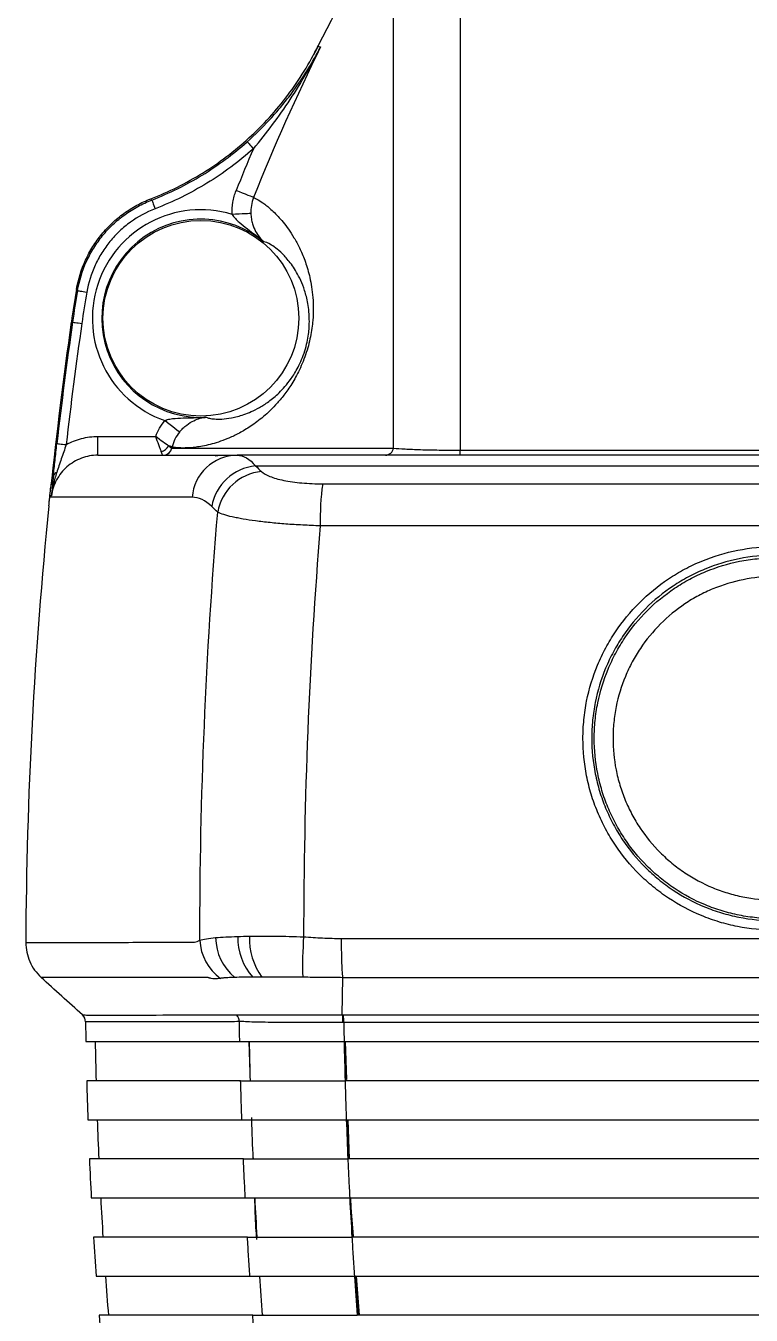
# Model space of a CAD drawing. Extents: x 14.8 to 109.8, y 1.6 to 86.6.
# Drawn here: x 15.681 to 18, y 35.693 to 39.816 of the extents above; entities that cross this region are included whole.
import ezdxf

# ---------------------------------------------------------------- set-up
doc = ezdxf.new("R2010")
doc.units = 0
doc.header["$MEASUREMENT"] = 0
doc.layers.add('OBJECT', color=7, linetype='CONTINUOUS')

msp = doc.modelspace()

# ---------------------------------------------------------------- linework, layer by layer
at = {"layer": 'OBJECT'}
for p, q in [((17.07, 40.2312), (17.07, 38.4592)), ((16.8566, 38.4658), (16.8566, 40.0904)), ((15.8461, 38.9698), (15.843, 38.974)), ((15.8302, 38.8687), (15.8264, 38.8693)), ((15.9112, 38.4432), (15.9112, 38.5032)), ((15.9112, 38.5032), (16.0963, 38.5032)), ((16.1486, 38.47), (16.1475, 38.4658)), ((16.1476, 38.4658), (16.8566, 38.4658)), ((16.2867, 38.4411), (16.3036, 38.4432)), ((18.7187, 38.4432), (16.3564, 38.4432)), ((16.4155, 38.4091), (18.8302, 38.4091)), ((16.6301, 38.3519), (18.9355, 38.3519)), ((20.8156, 38.2175), (16.6223, 38.2175)), ((16.6905, 36.8981), (20.7964, 36.8981)), ((16.6926, 36.6536), (16.6947, 36.7725)), ((20.8631, 36.7725), (16.6947, 36.7725)), ((16.6966, 36.6536), (20.9416, 36.6536)), ((20.9601, 36.6288), (16.6975, 36.6288)), ((16.3984, 36.469), (16.3948, 36.5682)), ((16.6986, 36.5682), (21.0088, 36.5682)), ((16.7017, 36.5682), (16.7059, 36.4465)), ((16.3994, 36.4432), (16.3991, 36.4503)), ((21.0805, 36.4432), (16.7017, 36.4432)), ((16.4039, 36.3182), (16.4037, 36.3256)), ((16.7057, 36.3182), (21.0805, 36.3182)), ((16.7104, 36.3182), (16.7147, 36.1932)), ((16.4085, 36.1932), (16.4082, 36.2004)), ((21.0805, 36.1932), (16.7106, 36.1932)), ((16.7166, 36.0682), (21.0805, 36.0682)), ((21.0805, 35.9432), (16.7235, 35.9432)), ((16.7314, 35.8182), (21.0805, 35.8182)), ((16.737, 35.8182), (16.7463, 35.6932)), ((16.4384, 35.6932), (16.4378, 35.7005)), ((21.0805, 35.6932), (16.7403, 35.6932))]:
    msp.add_line(p, q, dxfattribs=at)
at = {"layer": 'OBJECT', "flags": 128}
for points in [[(16.6154, 39.7515), (16.6054, 39.7312), (16.6011, 39.7224)], [(16.3885, 39.4457), (16.3889, 39.4452), (16.3902, 39.4438), (16.392, 39.4417), (16.3945, 39.4389), (16.3975, 39.4356), (16.4009, 39.4317), (16.4046, 39.4276), (16.4084, 39.4233)], [(16.0835, 39.2593), (16.0837, 39.2587), (16.0843, 39.257), (16.0854, 39.2544), (16.0867, 39.2509), (16.0883, 39.2467), (16.0902, 39.2419), (16.0922, 39.2367), (16.0943, 39.2313)], [(16.4091, 39.2674), (16.4075, 39.268), (16.4041, 39.2694), (16.3988, 39.2715), (16.3918, 39.2742), (16.3835, 39.2776), (16.3741, 39.2813), (16.3639, 39.2853), (16.3534, 39.2895)], [(16.4003, 39.2159), (16.3987, 39.2158), (16.395, 39.2157), (16.3893, 39.2154), (16.3818, 39.2151), (16.3729, 39.2147), (16.3627, 39.2143), (16.3518, 39.2139), (16.3405, 39.2134)], [(15.8461, 38.9698), (15.8468, 38.9697), (15.8485, 38.9694), (15.8513, 38.9689), (15.855, 38.9683), (15.8594, 38.9675), (15.8645, 38.9666), (15.87, 38.9657), (15.8757, 38.9647)], [(15.8302, 38.8687), (15.8308, 38.8686), (15.8326, 38.8684), (15.8354, 38.868), (15.8391, 38.8674), (15.8435, 38.8668), (15.8486, 38.8661), (15.8541, 38.8653), (15.8599, 38.8645)], [(16.1719, 38.5167), (16.1707, 38.5178), (16.1678, 38.5201), (16.1633, 38.5236), (16.1575, 38.5283), (16.1505, 38.5339), (16.1425, 38.5402), (16.134, 38.547), (16.1251, 38.5541)], [(15.7801, 38.4806), (15.7807, 38.4805), (15.7825, 38.4803), (15.7853, 38.48), (15.789, 38.4796), (15.7935, 38.479), (15.7986, 38.4784), (15.8041, 38.4778), (15.8098, 38.4771)], [(16.1486, 38.47), (16.1483, 38.4701), (16.1476, 38.4703), (16.1466, 38.4706), (16.1454, 38.4709), (16.1438, 38.4713), (16.142, 38.4717), (16.1399, 38.4723), (16.1376, 38.4729)]]:
    msp.add_lwpolyline(points, dxfattribs=at)
at = {"layer": 'OBJECT'}
msp.add_circle((16.2405, 38.8812), 0.313, dxfattribs=at)
for centre, radius, start, end in [((22.5555, 36.8182), 6.6249, 149.53189, 153.70507), ((22.5555, 36.8182), 6.6164, 153.70971, 158.27449), ((22.5555, 36.8182), 6.6763, 157.03304, 158.27449), ((16.2405, 38.8812), 0.3469, 73.257, 250.5603), ((16.2405, 38.8812), 0.3169, 50.5091, 273.3083), ((19.2479, 38.3804), 3.4563, 170.1093, 171.8682), ((19.2479, 38.3804), 3.4525, 170.1696, 171.8682), ((19.2479, 38.3804), 3.4225, 170.1696, 171.8682), ((30.1805, 36.8182), 14.5, 171.8682, 173.99233), ((30.1805, 36.8182), 14.4961, 171.8682, 173.41505), ((30.1805, 36.8182), 14.4661, 171.8682, 173.41505), ((16.1036, 38.4925), 0.0393, 285.5489, 329.994), ((16.1184, 38.4733), 0.03, 270.1274, 345.4536), ((16.1186, 38.4732), 0.03, 278.2547, 345.6487), ((16.3588, 38.2966), 0.1467, 90.9443, 175.3164), ((16.8296, 38.4706), 0.0274, 272.5133, 349.7546), ((17.0223, 38.4564), 0.0478, 343.9304, 3.3269), ((15.7837, 38.3736), 0.0151, 105.9606, 165.6064), ((16.4306, 38.2522), 0.1576, 95.5022, 170.1238), ((16.4499, 38.2341), 0.1578, 95.6396, 170.1625), ((17.4479, 38.2369), 0.8259, 171.9944, 181.3471), ((30.1805, 36.8182), 14.5, 174.20816, 179.73545), ((16.5441, 36.8995), 0.1858, 178.5122, 222.3541), ((16.6005, 36.8963), 0.2047, 177.5225, 216.4929), ((17.8495, 36.8101), 1.2838, 175.8386, 181.6187), ((16.3949, 36.8987), 0.1576, 182.2845, 234.5351), ((16.4547, 36.9029), 0.167, 180.8094, 230.8856), ((30.1805, 36.8182), 14.31, 180.74755, 181.00103), ((16.3329, 36.632), 0.0307, 0.7757, 44.4216), ((16.4198, 36.6312), 0.2778, 359.5093, 4.6289), ((30.1805, 36.8182), 14.28, 181.00313, 181.50479), ((30.1805, 36.8182), 14.31, 181.50164, 182.00236), ((30.1805, 36.8182), 14.28, 182.00657, 182.5085), ((30.1805, 36.8182), 14.31, 182.50324, 183.00431), ((30.1805, 36.8182), 14.28, 183.01063, 183.51298), ((30.1805, 36.8182), 14.31, 183.50561, 184.00717), ((30.1805, 36.8182), 14.28, 184.01561, 184.51854), ((30.1805, 36.8182), 14.31, 184.50905, 185.01127)]:
    msp.add_arc(centre, radius, start, end, dxfattribs=at)
for points, knots in [([(16.0802, 39.2631), (16.1384, 39.2857), (16.1937, 39.3133), (16.2722, 39.3619), (16.2977, 39.3793), (16.3471, 39.4167), (16.3712, 39.4367), (16.44, 39.4996), (16.4814, 39.5452), (16.537, 39.6191), (16.5545, 39.6447), (16.5871, 39.6976), (16.6023, 39.725), (16.6161, 39.753)], [0, 0, 0, 0, 0.25, 0.25, 0.375, 0.375, 0.5, 0.5, 0.75, 0.75, 0.875, 0.875, 1, 1, 1, 1]), ([(16.3885, 39.4457), (16.4134, 39.4679), (16.4368, 39.4909), (16.47, 39.5266), (16.4808, 39.5387), (16.5017, 39.5634), (16.5119, 39.576), (16.5413, 39.6141), (16.5595, 39.6401), (16.5849, 39.6801), (16.5931, 39.6936), (16.6048, 39.7141), (16.6087, 39.721), (16.6162, 39.7348), (16.6199, 39.7418), (16.6235, 39.7488)], [0, 0, 0, 0, 0.25, 0.25, 0.375, 0.375, 0.5, 0.5, 0.75, 0.75, 0.875, 0.875, 0.9375, 0.9375, 1, 1, 1, 1]), ([(16.4084, 39.4233), (16.4299, 39.4485), (16.4504, 39.4742), (16.4896, 39.5267), (16.5083, 39.5535), (16.5441, 39.608), (16.5611, 39.6355), (16.5854, 39.6775), (16.5933, 39.6916), (16.6087, 39.72), (16.6162, 39.7344), (16.6235, 39.7488)], [0, 0, 0, 0, 0.25, 0.25, 0.5, 0.5, 0.75, 0.75, 0.875, 0.875, 1, 1, 1, 1]), ([(16.0835, 39.2593), (16.1115, 39.2701), (16.139, 39.2822), (16.1928, 39.3088), (16.2451, 39.3376), (16.2946, 39.371), (16.3427, 39.4067), (16.366, 39.4257), (16.3885, 39.4457)], [0, 0, 0, 0, 0.25, 0.25, 0.5, 0.75, 0.75, 1, 1, 1, 1]), ([(16.4084, 39.4233), (16.3619, 39.3818), (16.3124, 39.3452), (16.2076, 39.2812), (16.1524, 39.2538), (16.0943, 39.2313)], [0, 0, 0, 0, 0.5, 0.5, 1, 1, 1, 1]), ([(15.843, 38.974), (15.8486, 39.0064), (15.8583, 39.0374), (15.8786, 39.0818), (15.8865, 39.0964), (15.9038, 39.124), (15.9132, 39.1372), (15.9338, 39.1623), (15.9449, 39.1742), (15.9687, 39.1966), (15.9814, 39.2071), (16.0078, 39.2262), (16.0215, 39.2348), (16.05, 39.2503), (16.0649, 39.2572), (16.0802, 39.2631)], [0, 0, 0, 0, 0.25, 0.25, 0.375, 0.375, 0.5, 0.5, 0.625, 0.625, 0.75, 0.75, 0.875, 0.875, 1, 1, 1, 1]), ([(15.8461, 38.9698), (15.8518, 39.0022), (15.8614, 39.0331), (15.8816, 39.0775), (15.8894, 39.092), (15.9067, 39.1197), (15.9161, 39.1329), (15.9366, 39.158), (15.9477, 39.1699), (15.9714, 39.1923), (15.9841, 39.2028), (16.0106, 39.2221), (16.0246, 39.2309), (16.0533, 39.2465), (16.0681, 39.2534), (16.0835, 39.2593)], [0, 0, 0, 0, 0.25, 0.25, 0.375, 0.375, 0.5, 0.5, 0.625, 0.625, 0.75, 0.75, 0.875, 0.875, 1, 1, 1, 1]), ([(16.4091, 39.2674), (16.4167, 39.2646), (16.4289, 39.2579), (16.4531, 39.2395), (16.4621, 39.232), (16.4818, 39.2132), (16.4924, 39.202), (16.5091, 39.1815), (16.5149, 39.174), (16.5265, 39.1576), (16.5324, 39.1486), (16.5442, 39.1288), (16.5501, 39.118), (16.5616, 39.0942), (16.5673, 39.0811), (16.578, 39.052), (16.583, 39.036), (16.5896, 39.0089), (16.5916, 38.9993), (16.5952, 38.9788), (16.5967, 38.9679), (16.599, 38.9444), (16.5998, 38.9318), (16.6002, 38.9045), (16.5998, 38.89), (16.5977, 38.8661), (16.5968, 38.8578), (16.5944, 38.8403), (16.5928, 38.8313), (16.5891, 38.8127), (16.5868, 38.8031), (16.5816, 38.7838), (16.5786, 38.7742), (16.5721, 38.7551), (16.5685, 38.7456), (16.5608, 38.7274), (16.5568, 38.7186), (16.5447, 38.6941), (16.5364, 38.6798), (16.5196, 38.6536), (16.5113, 38.6422), (16.4951, 38.6216), (16.4872, 38.6124), (16.4716, 38.5955), (16.4641, 38.588), (16.4494, 38.5742), (16.4422, 38.568), (16.4213, 38.5508), (16.4081, 38.5413), (16.3828, 38.5249), (16.3708, 38.518), (16.3477, 38.5059), (16.3367, 38.5009), (16.3055, 38.4879), (16.2869, 38.482), (16.2533, 38.4734), (16.2384, 38.4707), (16.2118, 38.4673), (16.2002, 38.4665), (16.1802, 38.4662), (16.1717, 38.4665), (16.1579, 38.4679), (16.1525, 38.4689), (16.1486, 38.47)], [0, 0, 0, 0, 0.125, 0.125, 0.1875, 0.1875, 0.25, 0.25, 0.28125, 0.28125, 0.3125, 0.3125, 0.34375, 0.34375, 0.375, 0.375, 0.40625, 0.40625, 0.421875, 0.421875, 0.4375, 0.4375, 0.453125, 0.453125, 0.46875, 0.46875, 0.476562, 0.476562, 0.484375, 0.484375, 0.492187, 0.492187, 0.5, 0.5, 0.507812, 0.507812, 0.515625, 0.515625, 0.53125, 0.53125, 0.546875, 0.546875, 0.5625, 0.5625, 0.578125, 0.578125, 0.59375, 0.59375, 0.625, 0.625, 0.65625, 0.65625, 0.6875, 0.6875, 0.75, 0.75, 0.8125, 0.8125, 0.875, 0.875, 0.9375, 0.9375, 1, 1, 1, 1]), ([(16.3405, 39.2134), (16.3399, 39.2264), (16.3408, 39.2395), (16.3451, 39.265), (16.3486, 39.2774), (16.3534, 39.2895)], [0, 0, 0, 0, 0.5, 0.5, 1, 1, 1, 1]), ([(16.4091, 39.2674), (16.4058, 39.2592), (16.4035, 39.2508), (16.4005, 39.2336), (16.4, 39.2247), (16.4003, 39.2159)], [0, 0, 0, 0, 0.5, 0.5, 1, 1, 1, 1]), ([(16.0943, 39.2313), (16.066, 39.2204), (16.0397, 39.2061), (16.0033, 39.1797), (15.9916, 39.1701), (15.9696, 39.1494), (15.9594, 39.1384), (15.9404, 39.1153), (15.9317, 39.1031), (15.9157, 39.0775), (15.9085, 39.0641), (15.8898, 39.0232), (15.8809, 38.9946), (15.8757, 38.9647)], [0, 0, 0, 0, 0.25, 0.25, 0.375, 0.375, 0.5, 0.5, 0.625, 0.625, 0.75, 0.75, 1, 1, 1, 1]), ([(16.3405, 39.2134), (16.3433, 39.2083), (16.3469, 39.2039), (16.3547, 39.1956), (16.3589, 39.1918), (16.3716, 39.1808), (16.3805, 39.1739), (16.3982, 39.1603), (16.4071, 39.1536), (16.4248, 39.1399), (16.4335, 39.1329), (16.4421, 39.1258)], [0, 0, 0, 0, 0.125, 0.125, 0.25, 0.25, 0.5, 0.5, 0.75, 0.75, 1, 1, 1, 1]), ([(16.4003, 39.2159), (16.4006, 39.21), (16.4012, 39.2044), (16.403, 39.1934), (16.4042, 39.1883), (16.4083, 39.1742), (16.4117, 39.1662), (16.4192, 39.1521), (16.4233, 39.1461), (16.4322, 39.1351), (16.4369, 39.1302), (16.4421, 39.1258)], [0, 0, 0, 0, 0.125, 0.125, 0.25, 0.25, 0.5, 0.5, 0.75, 0.75, 1, 1, 1, 1]), ([(16.2588, 38.5649), (16.2609, 38.5636), (16.264, 38.5624), (16.2725, 38.5604), (16.2779, 38.5596), (16.2911, 38.5586), (16.2988, 38.5584), (16.3169, 38.5594), (16.3272, 38.5605), (16.3506, 38.5649), (16.3637, 38.5682), (16.3858, 38.5759), (16.3936, 38.5789), (16.4102, 38.5863), (16.4189, 38.5907), (16.4374, 38.6012), (16.4471, 38.6074), (16.4679, 38.6226), (16.4788, 38.6316), (16.4967, 38.6489), (16.5029, 38.6554), (16.5157, 38.6702), (16.5223, 38.6786), (16.5328, 38.6936), (16.5365, 38.6991), (16.5438, 38.711), (16.5476, 38.7176), (16.5551, 38.7322), (16.5589, 38.7403), (16.5662, 38.7577), (16.5697, 38.7672), (16.5757, 38.7863), (16.5782, 38.796), (16.5821, 38.8138), (16.5835, 38.8221), (16.5856, 38.8377), (16.5863, 38.8448), (16.5872, 38.8581), (16.5874, 38.8643), (16.5875, 38.8818), (16.587, 38.8923), (16.5852, 38.9114), (16.584, 38.92), (16.5798, 38.9441), (16.5762, 38.9576), (16.5684, 38.9817), (16.5642, 38.9923), (16.5511, 39.0212), (16.542, 39.0363), (16.5243, 39.0618), (16.5156, 39.0721), (16.4994, 39.0893), (16.4918, 39.0962), (16.4779, 39.1075), (16.4716, 39.112), (16.4549, 39.1223), (16.4468, 39.1254), (16.4421, 39.1258)], [0, 0, 0, 0, 0.0625, 0.0625, 0.125, 0.125, 0.1875, 0.1875, 0.25, 0.25, 0.3125, 0.3125, 0.34375, 0.34375, 0.375, 0.375, 0.40625, 0.40625, 0.4375, 0.4375, 0.453125, 0.453125, 0.46875, 0.46875, 0.476563, 0.476563, 0.484375, 0.484375, 0.492188, 0.492188, 0.5, 0.5, 0.507813, 0.507813, 0.515625, 0.515625, 0.523438, 0.523438, 0.53125, 0.53125, 0.546875, 0.546875, 0.5625, 0.5625, 0.59375, 0.59375, 0.625, 0.625, 0.6875, 0.6875, 0.75, 0.75, 0.8125, 0.8125, 0.875, 0.875, 1, 1, 1, 1]), ([(16.1251, 38.5541), (16.1304, 38.5565), (16.1359, 38.558), (16.1471, 38.5601), (16.1527, 38.5607), (16.1695, 38.5621), (16.1807, 38.5623), (16.203, 38.5628), (16.2142, 38.563), (16.2365, 38.5637), (16.2477, 38.5642), (16.2588, 38.5649)], [0, 0, 0, 0, 0.125, 0.125, 0.25, 0.25, 0.5, 0.5, 0.75, 0.75, 1, 1, 1, 1]), ([(16.1719, 38.5167), (16.1756, 38.5213), (16.1794, 38.5255), (16.1874, 38.5333), (16.1914, 38.5367), (16.2029, 38.5457), (16.2105, 38.5502), (16.2248, 38.5571), (16.2317, 38.5595), (16.2453, 38.5632), (16.2521, 38.5643), (16.2588, 38.5649)], [0, 0, 0, 0, 0.125, 0.125, 0.25, 0.25, 0.5, 0.5, 0.75, 0.75, 1, 1, 1, 1]), ([(16.1719, 38.5167), (16.1664, 38.5098), (16.1617, 38.5025), (16.1539, 38.4869), (16.1508, 38.4786), (16.1486, 38.47)], [0, 0, 0, 0, 0.5, 0.5, 1, 1, 1, 1]), ([(15.7691, 38.3774), (15.7706, 38.3928), (15.7723, 38.409), (15.775, 38.4351), (15.776, 38.444), (15.7779, 38.4621), (15.779, 38.4713), (15.7801, 38.4806)], [0, 0, 0, 0, 0.5, 0.5, 0.75, 0.75, 1, 1, 1, 1]), ([(15.8098, 38.4771), (15.8048, 38.4616), (15.7995, 38.4464), (15.7891, 38.4168), (15.7841, 38.4025), (15.7796, 38.3881)], [0, 0, 0, 0, 0.5, 0.5, 1, 1, 1, 1]), ([(15.8098, 38.4771), (15.8175, 38.4814), (15.8255, 38.4851), (15.8419, 38.4917), (15.8504, 38.4944), (15.876, 38.501), (15.8934, 38.5032), (15.9112, 38.5032)], [0, 0, 0, 0, 0.25, 0.25, 0.5, 0.5, 1, 1, 1, 1]), ([(16.1376, 38.4729), (16.1326, 38.4761), (16.1261, 38.4804), (16.1117, 38.4909), (16.1039, 38.4969), (16.0963, 38.5032)], [0, 0, 0, 0, 0.5, 0.5, 1, 1, 1, 1]), ([(16.1141, 38.4547), (16.113, 38.4575), (16.1117, 38.4608), (16.109, 38.468), (16.1076, 38.4719), (16.1029, 38.4845), (16.0996, 38.4938), (16.0963, 38.5032)], [0, 0, 0, 0, 0.25, 0.25, 0.5, 0.5, 1, 1, 1, 1]), ([(15.9112, 38.4432), (15.9022, 38.4432), (15.8932, 38.4424), (15.8756, 38.4392), (15.8669, 38.4368), (15.8499, 38.4304), (15.8419, 38.4265), (15.8265, 38.4173), (15.8191, 38.412), (15.8055, 38.4001), (15.7994, 38.3936), (15.7882, 38.3796), (15.7832, 38.372), (15.7747, 38.3561), (15.7712, 38.3478), (15.7656, 38.3308), (15.7636, 38.3219), (15.7624, 38.3129)], [0, 0, 0, 0, 0.125, 0.125, 0.25, 0.25, 0.375, 0.375, 0.5, 0.5, 0.625, 0.625, 0.75, 0.75, 0.875, 0.875, 1, 1, 1, 1]), ([(15.9112, 38.4432), (15.9147, 38.4432), (15.92, 38.4432), (15.9309, 38.4432), (15.9351, 38.4432), (15.9442, 38.4432), (15.9493, 38.4432), (15.977, 38.4432), (16.0066, 38.4432), (16.118, 38.4432), (16.2221, 38.4432), (16.3564, 38.4432)], [0, 0, 0, 0, 0.125, 0.125, 0.1875, 0.1875, 0.25, 0.25, 0.5, 0.5, 1, 1, 1, 1]), ([(16.8566, 38.4658), (16.8669, 38.4648), (16.8792, 38.464), (16.9009, 38.4629), (16.9087, 38.4625), (16.9253, 38.4618), (16.934, 38.4615), (16.9523, 38.4609), (16.9618, 38.4607), (16.9817, 38.4602), (16.9922, 38.46), (17.0137, 38.4597), (17.0246, 38.4595), (17.047, 38.4593), (17.0585, 38.4592), (17.07, 38.4592)], [0, 0, 0, 0, 0.25, 0.25, 0.375, 0.375, 0.5, 0.5, 0.625, 0.625, 0.75, 0.75, 0.875, 0.875, 1, 1, 1, 1]), ([(17.07, 38.4592), (17.09, 38.4592), (17.1897, 38.4592), (17.6088, 38.4593), (18.647, 38.4595), (19.8486, 38.4597), (20.7312, 38.4598), (20.9741, 38.4599)], [0, 0, 0, 0, 0.015349, 0.076742, 0.32232, 0.813488, 1, 1, 1, 1]), ([(15.7796, 38.3881), (15.7757, 38.3757), (15.7721, 38.3633), (15.7663, 38.3382), (15.764, 38.3256), (15.7624, 38.3129)], [0, 0, 0, 0, 0.5, 0.5, 1, 1, 1, 1]), ([(16.4344, 38.3911), (16.4404, 38.3854), (16.4494, 38.3802), (16.4674, 38.373), (16.4742, 38.3708), (16.4889, 38.3666), (16.4969, 38.3646), (16.5142, 38.3611), (16.5235, 38.3595), (16.5429, 38.3568), (16.553, 38.3556), (16.574, 38.3538), (16.585, 38.3531), (16.6073, 38.3521), (16.6186, 38.3519), (16.6301, 38.3519)], [0, 0, 0, 0, 0.25, 0.25, 0.375, 0.375, 0.5, 0.5, 0.625, 0.625, 0.75, 0.75, 0.875, 0.875, 1, 1, 1, 1]), ([(15.7602, 38.3358), (15.7607, 38.3395), (15.7611, 38.3428), (15.7619, 38.3486), (15.7622, 38.3511), (15.7632, 38.358), (15.7638, 38.3617), (15.7654, 38.3712), (15.7662, 38.3752), (15.7675, 38.3805), (15.7681, 38.3817), (15.7688, 38.3815), (15.7691, 38.3802), (15.7691, 38.3774)], [0, 0, 0, 0, 0.0625, 0.0625, 0.125, 0.125, 0.25, 0.25, 0.5, 0.5, 0.75, 0.75, 1, 1, 1, 1]), ([(15.7546, 38.2815), (15.7555, 38.2905), (15.7564, 38.2996), (15.7573, 38.3087), (15.7583, 38.3177), (15.7593, 38.3268), (15.7602, 38.3358)], [0, 0, 0, 0, 0.000693685, 0.000693685, 0.000693685, 0.001387378, 0.001387378, 0.001387378, 0.001387378]), ([(15.7546, 38.2815), (15.7551, 38.2868), (15.7557, 38.2922), (15.7564, 38.2996), (15.7567, 38.302), (15.757, 38.305), (15.7571, 38.306), (15.7572, 38.3072), (15.7573, 38.3075), (15.7574, 38.3082), (15.7574, 38.3084), (15.7574, 38.3086)], [0, 0, 0, 0, 0.5, 0.5, 0.75, 0.75, 0.875, 0.875, 0.9375, 0.9375, 1, 1, 1, 1]), ([(15.7624, 38.3129), (15.7619, 38.3136), (15.7613, 38.314), (15.7603, 38.3145), (15.7599, 38.3145), (15.7591, 38.3142), (15.7588, 38.3139), (15.7583, 38.3131), (15.7581, 38.3127), (15.7579, 38.3119), (15.7579, 38.3116), (15.7577, 38.311), (15.7577, 38.3108), (15.7576, 38.3103), (15.7576, 38.3101), (15.7575, 38.3098), (15.7575, 38.3097), (15.7575, 38.3094), (15.7575, 38.3094), (15.7575, 38.3092), (15.7575, 38.3091), (15.7574, 38.3089), (15.7574, 38.3088), (15.7574, 38.3086)], [0, 0, 0, 0, 0.25, 0.25, 0.5, 0.5, 0.75, 0.75, 0.875, 0.875, 0.9375, 0.9375, 0.96875, 0.96875, 0.984375, 0.984375, 0.992188, 0.992188, 0.996094, 0.996094, 0.998047, 0.998047, 1, 1, 1, 1]), ([(16.2126, 38.3086), (16.0633, 38.3086), (15.9509, 38.3086), (15.8369, 38.3086), (15.808, 38.3086), (15.7687, 38.3086), (15.7584, 38.3086), (15.7574, 38.3086)], [0, 0, 0, 0, 0.5, 0.5, 0.75, 0.75, 1, 1, 1, 1]), ([(16.6223, 38.2175), (16.6033, 38.218), (16.5847, 38.2188), (16.5478, 38.2207), (16.5297, 38.2219), (16.4949, 38.2245), (16.4781, 38.226), (16.4458, 38.2292), (16.4302, 38.2311), (16.4013, 38.2349), (16.3878, 38.237), (16.3691, 38.2402), (16.3632, 38.2414), (16.3517, 38.2437), (16.3462, 38.2448), (16.3205, 38.2508), (16.305, 38.2558), (16.2945, 38.261)], [0, 0, 0, 0, 0.125, 0.125, 0.25, 0.25, 0.375, 0.375, 0.5, 0.5, 0.625, 0.625, 0.6875, 0.6875, 0.75, 0.75, 1, 1, 1, 1]), ([(18.0766, 36.9246), (18.036, 36.9245), (17.9961, 36.9284), (17.9373, 36.94), (17.9178, 36.9448), (17.8792, 36.9564), (17.8601, 36.9632), (17.8043, 36.9862), (17.769, 37.005), (17.7189, 37.0383), (17.7027, 37.0503), (17.6713, 37.0759), (17.6564, 37.0894), (17.6139, 37.1318), (17.5885, 37.1627), (17.5548, 37.213), (17.5443, 37.2304), (17.5254, 37.2658), (17.5082, 37.302), (17.4947, 37.3397), (17.483, 37.3781), (17.4781, 37.3978), (17.4663, 37.4573), (17.4624, 37.4971), (17.4624, 37.5572), (17.4634, 37.5773), (17.4673, 37.6176), (17.4703, 37.6376), (17.4821, 37.6967), (17.4938, 37.735), (17.5169, 37.7908), (17.5257, 37.8092), (17.5448, 37.8448), (17.5551, 37.862), (17.5886, 37.912), (17.614, 37.943), (17.6715, 38.0003), (17.7026, 38.0258), (17.7526, 38.0591), (17.7698, 38.0694), (17.8054, 38.0884), (17.8239, 38.097), (17.8798, 38.1201), (17.9181, 38.1317), (17.9968, 38.1472), (18.0374, 38.1512), (18.078, 38.1511)], [0, 0, 0, 0, 0.0625, 0.0625, 0.09375, 0.09375, 0.125, 0.125, 0.1875, 0.1875, 0.21875, 0.21875, 0.25, 0.25, 0.3125, 0.3125, 0.34375, 0.34375, 0.375, 0.40625, 0.40625, 0.4375, 0.4375, 0.5, 0.5, 0.53125, 0.53125, 0.5625, 0.5625, 0.625, 0.625, 0.65625, 0.65625, 0.6875, 0.6875, 0.75, 0.75, 0.8125, 0.8125, 0.84375, 0.84375, 0.875, 0.875, 0.9375, 0.9375, 1, 1, 1, 1]), ([(18.0762, 38.1232), (18.0377, 38.1233), (17.999, 38.1195), (17.924, 38.1046), (17.8876, 38.0936), (17.8344, 38.0716), (17.8168, 38.0634), (17.7829, 38.0453), (17.7666, 38.0354), (17.719, 38.0037), (17.6893, 37.9795), (17.6347, 37.9248), (17.6105, 37.8953), (17.5786, 37.8478), (17.5688, 37.8314), (17.5506, 37.7975), (17.5423, 37.7799), (17.5203, 37.7268), (17.5093, 37.6904), (17.498, 37.6341), (17.4952, 37.615), (17.4914, 37.5767), (17.4905, 37.5575), (17.4905, 37.5003), (17.4942, 37.4624), (17.5054, 37.4058), (17.5101, 37.387), (17.5212, 37.3505), (17.5341, 37.3146), (17.5504, 37.2801), (17.5684, 37.2464), (17.5783, 37.2298), (17.6104, 37.1819), (17.6346, 37.1525), (17.675, 37.1121), (17.6892, 37.0993), (17.719, 37.0749), (17.7345, 37.0634), (17.7821, 37.0317), (17.8157, 37.0138), (17.8688, 36.9919), (17.887, 36.9854), (17.9237, 36.9744), (17.9423, 36.9698), (17.9983, 36.9587), (18.0363, 36.955), (18.0748, 36.9551)], [0, 0, 0, 0, 0.0625, 0.0625, 0.125, 0.125, 0.15625, 0.15625, 0.1875, 0.1875, 0.25, 0.25, 0.3125, 0.3125, 0.34375, 0.34375, 0.375, 0.375, 0.4375, 0.4375, 0.46875, 0.46875, 0.5, 0.5, 0.5625, 0.5625, 0.59375, 0.59375, 0.625, 0.65625, 0.65625, 0.6875, 0.6875, 0.75, 0.75, 0.78125, 0.78125, 0.8125, 0.8125, 0.875, 0.875, 0.90625, 0.90625, 0.9375, 0.9375, 1, 1, 1, 1]), ([(18.0748, 36.9612), (18.0701, 36.9612), (18.0653, 36.9613), (18.0558, 36.9615), (18.0416, 36.962), (18.0275, 36.9631), (17.9994, 36.9658), (17.9808, 36.9686), (17.9439, 36.9759), (17.9256, 36.9805), (17.8894, 36.9915), (17.8714, 36.9979), (17.819, 37.0197), (17.7859, 37.0374), (17.7388, 37.0688), (17.7236, 37.0802), (17.6942, 37.1043), (17.6802, 37.117), (17.6403, 37.157), (17.6164, 37.186), (17.5849, 37.2334), (17.5751, 37.2498), (17.5573, 37.2831), (17.5413, 37.3172), (17.5286, 37.3526), (17.5177, 37.3887), (17.5131, 37.4073), (17.5021, 37.4631), (17.4985, 37.5006), (17.4985, 37.557), (17.4995, 37.5759), (17.5032, 37.6137), (17.5061, 37.6325), (17.5172, 37.688), (17.5281, 37.7239), (17.5499, 37.7763), (17.5581, 37.7936), (17.576, 37.827), (17.5857, 37.8432), (17.617, 37.89), (17.6409, 37.9191), (17.6948, 37.973), (17.724, 37.9969), (17.7709, 38.0282), (17.787, 38.0379), (17.8204, 38.0558), (17.8377, 38.064), (17.8901, 38.0857), (17.9261, 38.0966), (17.9815, 38.1077), (18.0003, 38.1105), (18.0287, 38.1134), (18.0382, 38.1141), (18.0524, 38.1148), (18.0572, 38.115), (18.0667, 38.1152), (18.0715, 38.1152), (18.0762, 38.1152)], [0, 0, 0, 0, 0.007812, 0.007812, 0.015625, 0.03125, 0.03125, 0.0625, 0.0625, 0.09375, 0.09375, 0.125, 0.125, 0.1875, 0.1875, 0.21875, 0.21875, 0.25, 0.25, 0.3125, 0.3125, 0.34375, 0.34375, 0.375, 0.40625, 0.40625, 0.4375, 0.4375, 0.5, 0.5, 0.53125, 0.53125, 0.5625, 0.5625, 0.625, 0.625, 0.65625, 0.65625, 0.6875, 0.6875, 0.75, 0.75, 0.8125, 0.8125, 0.84375, 0.84375, 0.875, 0.875, 0.9375, 0.9375, 0.96875, 0.96875, 0.984375, 0.984375, 0.992188, 0.992188, 1, 1, 1, 1]), ([(18.0762, 38.0553), (18.0421, 38.0553), (18.0079, 38.0519), (17.9417, 38.0386), (17.9094, 38.0288), (17.8625, 38.0094), (17.847, 38.002), (17.8171, 37.986), (17.8026, 37.9773), (17.7606, 37.9492), (17.7344, 37.9278), (17.6861, 37.8796), (17.6648, 37.8535), (17.6366, 37.8115), (17.6279, 37.797), (17.6119, 37.7671), (17.6045, 37.7516), (17.5851, 37.7047), (17.5752, 37.6725), (17.5653, 37.6228), (17.5627, 37.6059), (17.5593, 37.572), (17.5585, 37.5551), (17.5584, 37.5045), (17.5616, 37.471), (17.5715, 37.4209), (17.5757, 37.4043), (17.5854, 37.3719), (17.5968, 37.3402), (17.6111, 37.3097), (17.627, 37.2798), (17.6358, 37.2651), (17.6641, 37.2227), (17.6855, 37.1966), (17.7212, 37.1608), (17.7337, 37.1494), (17.7601, 37.1278), (17.7738, 37.1176), (17.8159, 37.0895), (17.8456, 37.0736), (17.8925, 37.0541), (17.9087, 37.0483), (17.9411, 37.0385), (17.9575, 37.0344), (18.0071, 37.0245), (18.0407, 37.0212), (18.0748, 37.0212)], [0, 0, 0, 0, 0.0625, 0.0625, 0.125, 0.125, 0.15625, 0.15625, 0.1875, 0.1875, 0.25, 0.25, 0.3125, 0.3125, 0.34375, 0.34375, 0.375, 0.375, 0.4375, 0.4375, 0.46875, 0.46875, 0.5, 0.5, 0.5625, 0.5625, 0.59375, 0.59375, 0.625, 0.65625, 0.65625, 0.6875, 0.6875, 0.75, 0.75, 0.78125, 0.78125, 0.8125, 0.8125, 0.875, 0.875, 0.90625, 0.90625, 0.9375, 0.9375, 1, 1, 1, 1]), ([(16.3961, 36.9052), (16.4222, 36.9056), (16.4498, 36.9056), (16.4933, 36.9051), (16.5083, 36.9049), (16.5385, 36.9042), (16.5537, 36.9038), (16.5691, 36.9033)], [0, 0, 0, 0, 0.5, 0.5, 0.75, 0.75, 1, 1, 1, 1]), ([(16.5691, 36.9033), (16.5893, 36.902), (16.6095, 36.9006), (16.65, 36.8985), (16.6702, 36.8981), (16.6905, 36.8981)], [0, 0, 0, 0, 0.5, 0.5, 1, 1, 1, 1]), ([(15.6807, 36.8852), (15.6811, 36.8852), (15.6844, 36.8852), (15.6966, 36.8852), (15.7056, 36.8852), (15.7412, 36.8852), (15.7763, 36.8853), (15.8462, 36.8853), (15.8724, 36.8854), (15.9303, 36.8855), (15.962, 36.8855), (16.0311, 36.8856), (16.0685, 36.8857), (16.1287, 36.8857), (16.1494, 36.8857), (16.1816, 36.8858), (16.1953, 36.8858), (16.2092, 36.8858), (16.2134, 36.8858), (16.2148, 36.8858), (16.2176, 36.886), (16.219, 36.8862), (16.226, 36.8875), (16.2317, 36.8896), (16.2374, 36.8925)], [0, 0, 0, 0, 0.125, 0.125, 0.25, 0.25, 0.5, 0.5, 0.625, 0.625, 0.75, 0.75, 0.875, 0.875, 0.9375, 0.9375, 0.96875, 0.976562, 0.976562, 0.980469, 0.980469, 0.984375, 0.984375, 1, 1, 1, 1]), ([(15.6807, 36.8852), (15.6807, 36.8746), (15.6817, 36.8642), (15.686, 36.8438), (15.6892, 36.8337), (15.6976, 36.8146), (15.7027, 36.8055), (15.715, 36.7885), (15.722, 36.7806), (15.7298, 36.7735)], [0, 0, 0, 0, 0.25, 0.25, 0.5, 0.5, 0.75, 0.75, 1, 1, 1, 1]), ([(15.6807, 36.8852), (15.6807, 36.8746), (15.6817, 36.8642), (15.686, 36.8438), (15.6892, 36.8337), (15.6976, 36.8146), (15.7028, 36.8055), (15.715, 36.7885), (15.722, 36.7806), (15.7298, 36.7735)], [0, 0, 0, 0, 0.25, 0.25, 0.5, 0.5, 0.75, 0.75, 1, 1, 1, 1]), ([(16.2374, 36.8925), (16.2432, 36.8943), (16.2502, 36.8958), (16.267, 36.8985), (16.2767, 36.8996), (16.2877, 36.9006)], [0, 0, 0, 0, 0.5, 0.5, 1, 1, 1, 1]), ([(16.6947, 36.7725), (16.6933, 36.7866), (16.6922, 36.8056), (16.6908, 36.8491), (16.6904, 36.8737), (16.6905, 36.8981)], [0, 0, 0, 0, 0.5, 0.5, 1, 1, 1, 1]), ([(16.262, 36.7736), (16.2566, 36.7736), (16.2511, 36.7736), (16.2404, 36.7736), (16.2243, 36.7736), (16.1878, 36.7736), (16.1581, 36.7736), (16.1005, 36.7736), (16.0648, 36.7735), (15.9988, 36.7735), (15.9684, 36.7735), (15.913, 36.7735), (15.888, 36.7735), (15.8212, 36.7735), (15.7876, 36.7735), (15.7536, 36.7735), (15.7451, 36.7735), (15.7333, 36.7735), (15.7302, 36.7735), (15.7298, 36.7735)], [0, 0, 0, 0, 0.015625, 0.015625, 0.03125, 0.0625, 0.125, 0.125, 0.25, 0.25, 0.375, 0.375, 0.5, 0.5, 0.75, 0.75, 0.875, 0.875, 1, 1, 1, 1]), ([(15.862, 36.6533), (15.8398, 36.6735), (15.8177, 36.6936), (15.7955, 36.7138), (15.7736, 36.7337), (15.7517, 36.7536), (15.7298, 36.7735)], [0.000049562, 0.000049562, 0.000049562, 0.000049562, 0.002331042, 0.002331042, 0.002331042, 0.004585913, 0.004585913, 0.004585913, 0.004585913]), ([(15.862, 36.6533), (15.8398, 36.6735), (15.8177, 36.6936), (15.7955, 36.7138), (15.7736, 36.7337), (15.7517, 36.7536), (15.7298, 36.7735)], [0.000049642, 0.000049642, 0.000049642, 0.000049642, 0.002331028, 0.002331028, 0.002331028, 0.004585917, 0.004585917, 0.004585917, 0.004585917]), ([(16.3035, 36.7704), (16.2971, 36.7692), (16.2907, 36.7685), (16.2806, 36.7689), (16.2772, 36.7693), (16.2718, 36.7704), (16.2699, 36.7708), (16.267, 36.7717), (16.2661, 36.772), (16.2646, 36.7726), (16.2638, 36.7729), (16.2629, 36.7732), (16.2625, 36.7734), (16.2623, 36.7735), (16.2621, 36.7735), (16.262, 36.7736)], [0, 0, 0, 0, 0.5, 0.5, 0.75, 0.75, 0.875, 0.875, 0.9375, 0.9375, 0.96875, 0.984375, 0.992187, 0.992187, 1, 1, 1, 1]), ([(16.3072, 36.771), (16.3072, 36.771), (16.3072, 36.771), (16.3072, 36.771), (16.3059, 36.7708), (16.3047, 36.7706), (16.3035, 36.7704)], [-0.00000006, -0.00000006, -0.00000006, -0.00000006, 0, 0, 0, 0.0002356266, 0.0002356266, 0.0002356266, 0.0002356266]), ([(16.3494, 36.7734), (16.3411, 36.7731), (16.3335, 36.7728), (16.323, 36.7722), (16.3196, 36.772), (16.3148, 36.7716), (16.3125, 36.7715), (16.3102, 36.7713), (16.3087, 36.7712), (16.3079, 36.7711), (16.3072, 36.771)], [0, 0, 0, 0, 0.5, 0.5, 0.75, 0.75, 0.875, 0.9375, 0.9375, 1, 1, 1, 1]), ([(16.5635, 36.7739), (16.5409, 36.7742), (16.5186, 36.7744), (16.476, 36.7747), (16.4555, 36.7747), (16.436, 36.7746)], [0, 0, 0, 0, 0.5, 0.5, 1, 1, 1, 1]), ([(16.5662, 36.7738), (16.5653, 36.7739), (16.5644, 36.7739), (16.5635, 36.7739), (16.5635, 36.7739), (16.5635, 36.7739), (16.5635, 36.7739)], [0, 0, 0, 0, 0.00007090275, 0.00007090275, 0.00007090275, 0.00007096272, 0.00007096272, 0.00007096272, 0.00007096272]), ([(16.6947, 36.7726), (16.6732, 36.7726), (16.6517, 36.7727), (16.6089, 36.7733), (16.5876, 36.7737), (16.5662, 36.7738)], [0, 0, 0, 0, 0.5, 0.5, 1, 1, 1, 1]), ([(15.862, 36.6533), (15.8623, 36.6533), (15.8652, 36.6533), (15.8761, 36.6532), (15.8841, 36.6532), (15.9157, 36.6531), (15.9469, 36.653), (16.029, 36.6531), (16.08, 36.6532), (16.1716, 36.6533), (16.2046, 36.6533), (16.258, 36.6533), (16.2764, 36.6533), (16.3049, 36.6533), (16.3146, 36.6533), (16.3293, 36.6533), (16.3342, 36.6534), (16.3443, 36.6534), (16.3495, 36.6535), (16.3548, 36.6535)], [0, 0, 0, 0, 0.125, 0.125, 0.25, 0.25, 0.5, 0.5, 0.75, 0.75, 0.875, 0.875, 0.9375, 0.9375, 0.96875, 0.96875, 0.984375, 0.984375, 1, 1, 1, 1]), ([(16.3636, 36.6324), (16.3535, 36.6319), (16.3435, 36.6317), (16.3239, 36.6317), (16.3143, 36.6317), (16.2858, 36.6317), (16.2674, 36.6317), (16.2141, 36.6317), (16.1811, 36.6316), (16.0896, 36.6315), (16.0386, 36.6314), (15.9565, 36.6313), (15.9255, 36.6313), (15.8939, 36.6314), (15.8859, 36.6315), (15.875, 36.6315), (15.8721, 36.6315), (15.8718, 36.6315)], [0, 0, 0, 0, 0.03125, 0.03125, 0.0625, 0.0625, 0.125, 0.125, 0.25, 0.25, 0.5, 0.5, 0.75, 0.75, 0.875, 0.875, 1, 1, 1, 1]), ([(16.3548, 36.6535), (16.3556, 36.6535), (16.3565, 36.6534), (16.3574, 36.6534), (16.3574, 36.6534), (16.3574, 36.6534), (16.3574, 36.6534)], [0, 0, 0, 0, 0.0002122048, 0.0002122048, 0.0002122048, 0.0002122648, 0.0002122648, 0.0002122648, 0.0002122648]), ([(16.3574, 36.6534), (16.3587, 36.6535), (16.3602, 36.6535), (16.3632, 36.6536), (16.3648, 36.6536), (16.3699, 36.6537), (16.3735, 36.6536), (16.3855, 36.6536), (16.3948, 36.6535), (16.416, 36.6536), (16.4279, 36.6536), (16.4535, 36.6536), (16.4674, 36.6536), (16.4971, 36.6536), (16.5131, 36.6536), (16.5462, 36.6536), (16.5633, 36.6536), (16.5987, 36.6536), (16.6171, 36.6536), (16.6451, 36.6536), (16.6545, 36.6536), (16.6687, 36.6536), (16.6735, 36.6536), (16.683, 36.6536), (16.6879, 36.6536), (16.6926, 36.6536)], [0, 0, 0, 0, 0.03125, 0.03125, 0.0625, 0.0625, 0.125, 0.125, 0.25, 0.25, 0.375, 0.375, 0.5, 0.5, 0.625, 0.625, 0.75, 0.75, 0.875, 0.875, 0.9375, 0.9375, 0.96875, 0.96875, 1, 1, 1, 1]), ([(16.6936, 36.6288), (16.6746, 36.6288), (16.6559, 36.6289), (16.6191, 36.629), (16.6009, 36.6291), (16.566, 36.6293), (16.5492, 36.6292), (16.5168, 36.6292), (16.5011, 36.6293), (16.4719, 36.6295), (16.4583, 36.6297), (16.4394, 36.6299), (16.4334, 36.63), (16.4218, 36.6302), (16.4162, 36.6304), (16.4005, 36.6308), (16.3914, 36.6313), (16.3795, 36.6319), (16.3759, 36.6321), (16.3693, 36.6323), (16.3663, 36.6325), (16.3636, 36.6324)], [0, 0, 0, 0, 0.125, 0.125, 0.25, 0.25, 0.375, 0.375, 0.5, 0.5, 0.625, 0.625, 0.6875, 0.6875, 0.75, 0.75, 0.875, 0.875, 0.9375, 0.9375, 1, 1, 1, 1]), ([(16.3648, 36.5682), (16.3646, 36.5789), (16.3641, 36.6003), (16.3638, 36.6217), (16.3636, 36.6324)], [0, 0, 0, 0, 0.50002, 1, 1, 1, 1]), ([(16.6925, 36.6536), (16.6928, 36.6508), (16.6931, 36.647), (16.6936, 36.6384), (16.6937, 36.6336), (16.6937, 36.6288)], [0, 0, 0, 0, 0.5, 0.5, 1, 1, 1, 1]), ([(16.6975, 36.6288), (16.6977, 36.6187), (16.698, 36.5985), (16.6984, 36.5783), (16.6986, 36.5682)], [0, 0, 0, 0, 0.500023, 1, 1, 1, 1]), ([(16.3648, 36.5682), (16.3755, 36.5682), (16.3915, 36.5682), (16.4179, 36.5682), (16.4236, 36.5682), (16.4353, 36.5682), (16.4415, 36.5682), (16.4606, 36.5682), (16.4744, 36.5682), (16.504, 36.5682), (16.5199, 36.5682), (16.5527, 36.5682), (16.5697, 36.5682), (16.605, 36.5682), (16.6233, 36.5682), (16.6606, 36.5682), (16.6795, 36.5682), (16.6986, 36.5682)], [0, 0, 0, 0, 0.25, 0.25, 0.3125, 0.3125, 0.375, 0.375, 0.5, 0.5, 0.625, 0.625, 0.75, 0.75, 0.875, 0.875, 1, 1, 1, 1]), ([(16.3717, 36.3182), (16.371, 36.3391), (16.3696, 36.3807), (16.3684, 36.4224), (16.3678, 36.4432)], [0, 0, 0, 0, 0.500046, 1, 1, 1, 1]), ([(16.3678, 36.4432), (16.3785, 36.4432), (16.3945, 36.4432), (16.421, 36.4432), (16.4266, 36.4432), (16.4383, 36.4432), (16.4445, 36.4432), (16.4636, 36.4432), (16.4774, 36.4432), (16.507, 36.4432), (16.5229, 36.4432), (16.5557, 36.4432), (16.5727, 36.4432), (16.608, 36.4432), (16.6264, 36.4432), (16.6636, 36.4432), (16.6825, 36.4432), (16.7017, 36.4432)], [0, 0, 0, 0, 0.25, 0.25, 0.3125, 0.3125, 0.375, 0.375, 0.5, 0.5, 0.625, 0.625, 0.75, 0.75, 0.875, 0.875, 1, 1, 1, 1]), ([(16.7017, 36.4432), (16.7023, 36.4224), (16.7035, 36.3807), (16.7049, 36.3391), (16.7057, 36.3182)], [0, 0, 0, 0, 0.500035, 1, 1, 1, 1]), ([(16.3717, 36.3182), (16.3825, 36.3182), (16.3985, 36.3182), (16.4249, 36.3182), (16.4306, 36.3182), (16.4423, 36.3182), (16.4485, 36.3182), (16.4676, 36.3182), (16.4814, 36.3182), (16.511, 36.3182), (16.5269, 36.3182), (16.5597, 36.3182), (16.5767, 36.3182), (16.612, 36.3182), (16.6304, 36.3182), (16.6676, 36.3182), (16.6865, 36.3182), (16.7057, 36.3182)], [0, 0, 0, 0, 0.25, 0.25, 0.3125, 0.3125, 0.375, 0.375, 0.5, 0.5, 0.625, 0.625, 0.75, 0.75, 0.875, 0.875, 1, 1, 1, 1]), ([(16.3826, 36.0682), (16.3815, 36.0891), (16.3794, 36.1307), (16.3776, 36.1724), (16.3767, 36.1932)], [0, 0, 0, 0, 0.500054, 1, 1, 1, 1]), ([(16.3767, 36.1932), (16.3874, 36.1932), (16.4034, 36.1932), (16.4299, 36.1932), (16.4355, 36.1932), (16.4473, 36.1932), (16.4534, 36.1932), (16.4726, 36.1932), (16.4864, 36.1932), (16.5159, 36.1932), (16.5318, 36.1932), (16.5647, 36.1932), (16.5817, 36.1932), (16.617, 36.1932), (16.6354, 36.1932), (16.6726, 36.1932), (16.6915, 36.1932), (16.7106, 36.1932)], [0, 0, 0, 0, 0.25, 0.25, 0.3125, 0.3125, 0.375, 0.375, 0.5, 0.5, 0.625, 0.625, 0.75, 0.75, 0.875, 0.875, 1, 1, 1, 1]), ([(16.7106, 36.1932), (16.7116, 36.1724), (16.7134, 36.1307), (16.7155, 36.0891), (16.7166, 36.0682)], [0, 0, 0, 0, 0.500021, 1, 1, 1, 1]), ([(15.8902, 36.0682), (15.8917, 36.0682), (15.934, 36.0682), (16.0981, 36.0682), (16.2199, 36.0682), (16.3826, 36.0682)], [0, 0, 0, 0, 0.5, 0.5, 1, 1, 1, 1]), ([(16.3826, 36.0682), (16.3933, 36.0682), (16.4093, 36.0682), (16.4358, 36.0682), (16.4414, 36.0682), (16.4532, 36.0682), (16.4593, 36.0682), (16.4785, 36.0682), (16.4923, 36.0682), (16.5219, 36.0682), (16.5378, 36.0682), (16.5706, 36.0682), (16.5876, 36.0682), (16.6229, 36.0682), (16.6413, 36.0682), (16.6786, 36.0682), (16.6975, 36.0682), (16.7166, 36.0682)], [0, 0, 0, 0, 0.25, 0.25, 0.3125, 0.3125, 0.375, 0.375, 0.5, 0.5, 0.625, 0.625, 0.75, 0.75, 0.875, 0.875, 1, 1, 1, 1]), ([(16.4195, 35.9354), (16.4185, 35.9481), (16.4148, 35.9923), (16.4138, 36.0366), (16.4131, 36.0682)], [0, 0, 0, 0, 0.287649, 1, 1, 1, 1]), ([(16.719, 36.0682), (16.7192, 36.0622), (16.7205, 36.0215), (16.7242, 35.9809), (16.7274, 35.9463)], [0, 0, 0, 0, 0.14746, 1, 1, 1, 1]), ([(16.3895, 35.9432), (16.2268, 35.9432), (16.1051, 35.9432), (15.9411, 35.9432), (15.8988, 35.9432), (15.8973, 35.9432)], [0, 0, 0, 0, 0.5, 0.5, 1, 1, 1, 1]), ([(16.3973, 35.8182), (16.396, 35.8391), (16.3932, 35.8807), (16.3907, 35.9224), (16.3895, 35.9432)], [0, 0, 0, 0, 0.500062, 1, 1, 1, 1]), ([(16.3895, 35.9432), (16.4002, 35.9432), (16.4162, 35.9432), (16.4427, 35.9432), (16.4483, 35.9432), (16.4601, 35.9432), (16.4662, 35.9432), (16.4854, 35.9432), (16.4992, 35.9432), (16.5288, 35.9432), (16.5447, 35.9432), (16.5775, 35.9432), (16.5946, 35.9432), (16.6298, 35.9432), (16.6482, 35.9432), (16.6855, 35.9432), (16.7044, 35.9432), (16.7235, 35.9432)], [0, 0, 0, 0, 0.25, 0.25, 0.3125, 0.3125, 0.375, 0.375, 0.5, 0.5, 0.625, 0.625, 0.75, 0.75, 0.875, 0.875, 1, 1, 1, 1]), ([(16.7235, 35.9432), (16.7248, 35.9224), (16.7273, 35.8807), (16.73, 35.8391), (16.7314, 35.8182)], [0, 0, 0, 0, 0.500007, 1, 1, 1, 1]), ([(15.9056, 35.8182), (15.907, 35.8182), (15.9493, 35.8182), (16.1132, 35.8182), (16.2348, 35.8182), (16.3973, 35.8182)], [0, 0, 0, 0, 0.5, 0.5, 1, 1, 1, 1]), ([(16.3973, 35.8182), (16.4081, 35.8182), (16.4241, 35.8182), (16.4506, 35.8182), (16.4562, 35.8182), (16.468, 35.8182), (16.4741, 35.8182), (16.4933, 35.8182), (16.5071, 35.8182), (16.5367, 35.8182), (16.5526, 35.8182), (16.5854, 35.8182), (16.6025, 35.8182), (16.6377, 35.8182), (16.6561, 35.8182), (16.6934, 35.8182), (16.7123, 35.8182), (16.7314, 35.8182)], [0, 0, 0, 0, 0.25, 0.25, 0.3125, 0.3125, 0.375, 0.375, 0.5, 0.5, 0.625, 0.625, 0.75, 0.75, 0.875, 0.875, 1, 1, 1, 1]), ([(16.4062, 35.6932), (16.2438, 35.6932), (16.1223, 35.6932), (15.9585, 35.6932), (15.9163, 35.6932), (15.9149, 35.6932)], [0, 0, 0, 0, 0.5, 0.5, 1, 1, 1, 1]), ([(16.416, 35.5682), (16.4143, 35.5891), (16.4109, 35.6307), (16.4078, 35.6724), (16.4062, 35.6932)], [0, 0, 0, 0, 0.5000703, 1, 1, 1, 1]), ([(16.4062, 35.6932), (16.4169, 35.6932), (16.4329, 35.6932), (16.4594, 35.6932), (16.4651, 35.6932), (16.4768, 35.6932), (16.483, 35.6932), (16.5022, 35.6932), (16.5159, 35.6932), (16.5456, 35.6932), (16.5615, 35.6932), (16.5943, 35.6932), (16.6113, 35.6932), (16.6466, 35.6932), (16.665, 35.6932), (16.7023, 35.6932), (16.7212, 35.6932), (16.7403, 35.6932)], [0, 0, 0, 0, 0.25, 0.25, 0.3125, 0.3125, 0.375, 0.375, 0.5, 0.5, 0.625, 0.625, 0.75, 0.75, 0.875, 0.875, 1, 1, 1, 1])]:
    msp.add_open_spline(points, degree=3, knots=knots, dxfattribs=at)
for points in [[(16.6161, 39.753), (16.6153, 39.7503), (16.6178, 39.7489), (16.6235, 39.7488)], [(16.0835, 39.2593), (16.082, 39.2604), (16.0809, 39.2617), (16.0802, 39.2631)], [(16.0963, 38.5032), (16.1032, 38.5217), (16.1128, 38.5387), (16.1251, 38.5541)], [(16.1376, 38.4729), (16.1435, 38.4687), (16.147, 38.4662), (16.1475, 38.4658)], [(16.1185, 38.4433), (16.1183, 38.4439), (16.1167, 38.4479), (16.1141, 38.4547)], [(16.1475, 38.4658), (16.1475, 38.4658), (16.1476, 38.4658), (16.1476, 38.4658)], [(16.3564, 38.4432), (16.3766, 38.4432), (16.3963, 38.4319), (16.4155, 38.4091)], [(16.4155, 38.4091), (16.4217, 38.4031), (16.428, 38.3971), (16.4344, 38.3911)], [(15.7691, 38.3774), (15.7669, 38.3544), (15.7647, 38.3336), (15.7624, 38.3129)], [(16.2753, 38.2793), (16.255, 38.2989), (16.2341, 38.3086), (16.2126, 38.3086)], [(16.2945, 38.261), (16.288, 38.2671), (16.2816, 38.2732), (16.2753, 38.2793)], [(16.2374, 36.8925), (16.2373, 37.3496), (16.2564, 37.8064), (16.2945, 38.261)], [(16.6223, 38.2175), (16.5869, 37.7808), (16.5692, 37.3422), (16.5691, 36.9033)], [(16.2877, 36.9006), (16.3077, 36.9023), (16.3313, 36.9035), (16.3584, 36.9044)], [(16.3584, 36.9044), (16.3704, 36.9047), (16.383, 36.905), (16.3961, 36.9052)], [(16.4068, 36.7744), (16.3856, 36.7742), (16.3663, 36.7739), (16.3494, 36.7734)], [(16.436, 36.7746), (16.4259, 36.7746), (16.4162, 36.7745), (16.4068, 36.7744)], [(15.8718, 36.6315), (15.8717, 36.6398), (15.8681, 36.6478), (15.862, 36.6533)], [(15.8718, 36.6315), (15.8717, 36.6398), (15.8681, 36.6478), (15.862, 36.6533)], [(16.6926, 36.6536), (16.694, 36.6536), (16.6953, 36.6536), (16.6966, 36.6536)], [(16.6975, 36.6288), (16.6963, 36.6288), (16.695, 36.6288), (16.6938, 36.6288)], [(15.8728, 36.5682), (15.8742, 36.5682), (15.9588, 36.5682), (16.2022, 36.5682), (16.3648, 36.5682)], [(16.399, 36.4432), (16.3979, 36.4849), (16.3969, 36.5266), (16.396, 36.5682)], [(16.6986, 36.5682), (16.6995, 36.5266), (16.7005, 36.4849), (16.7017, 36.4432)], [(16.7007, 36.5682), (16.7016, 36.5266), (16.7026, 36.4849), (16.7038, 36.4432)], [(16.3678, 36.4432), (16.2051, 36.4432), (15.9616, 36.4432), (15.8769, 36.4432), (15.8755, 36.4432)], [(15.8793, 36.3182), (15.8807, 36.3182), (15.9654, 36.3182), (16.209, 36.3182), (16.3717, 36.3182)], [(16.408, 36.1932), (16.4061, 36.2349), (16.4045, 36.2765), (16.403, 36.3182)], [(16.7057, 36.3182), (16.7072, 36.2766), (16.7088, 36.2349), (16.7106, 36.1932)], [(16.7078, 36.3182), (16.7093, 36.2766), (16.7109, 36.2349), (16.7128, 36.1932)], [(16.3767, 36.1932), (16.2139, 36.1932), (15.9703, 36.1932), (15.8856, 36.1932), (15.8842, 36.1932)], [(16.4208, 35.9432), (16.4183, 35.9849), (16.416, 36.0265), (16.4139, 36.0682)], [(16.7166, 36.0682), (16.7187, 36.0265), (16.7211, 35.9849), (16.7235, 35.9432)], [(16.7187, 36.0682), (16.7209, 36.0265), (16.7232, 35.9849), (16.7257, 35.9432)], [(16.4375, 35.6932), (16.4344, 35.7349), (16.4315, 35.7765), (16.4287, 35.8182)], [(16.7314, 35.8182), (16.7342, 35.7765), (16.7372, 35.7349), (16.7403, 35.6932)], [(16.7336, 35.8182), (16.7364, 35.7765), (16.7393, 35.7349), (16.7425, 35.6932)]]:
    msp.add_open_spline(points, degree=3, dxfattribs=at)

doc.saveas('drawing.dxf')
